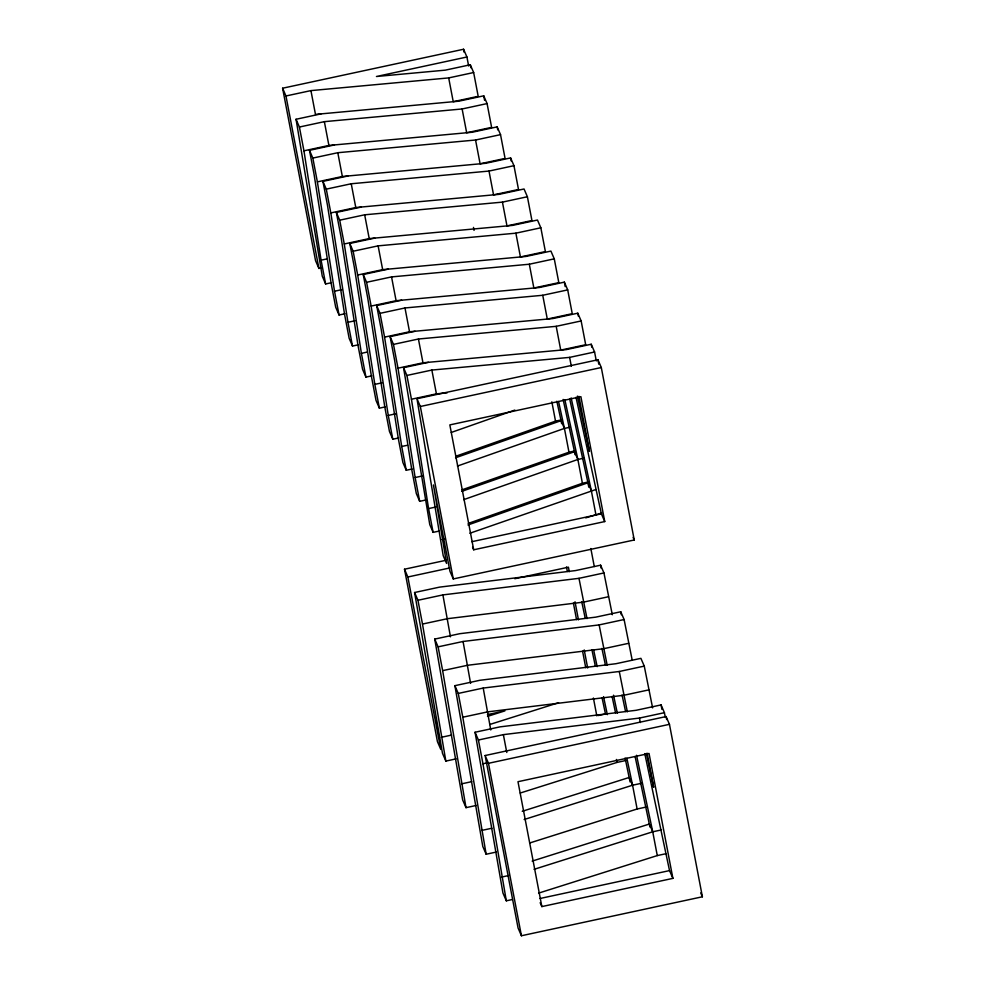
<?xml version="1.0" encoding="UTF-8"?>
<svg xmlns="http://www.w3.org/2000/svg" width="985" height="985" viewBox="0 0 985 985"><rect width="100%" height="100%" fill="white"/><g stroke="black" fill="none" stroke-linecap="round" stroke-linejoin="round"><path stroke-width="1.48" d="M451.241 432.464L514.847 410.08M455.784 456.252L555.528 421.149L561.401 419.881M455.538 457.779L561.068 420.657L556.845 401.24M457.446 466.053L564.43 428.413L570.303 427.158M461.99 489.84L568.973 452.201L574.846 450.933M461.743 491.38L574.501 451.709L563.125 399.43M463.664 499.654L577.863 459.466L583.736 458.197M468.207 523.441L582.406 483.253L588.279 481.985M467.949 524.968L587.946 482.761L569.724 399.11M469.87 533.242L595.703 489.57M585.73 517.864L601.712 513.037M487.526 716.366L504.899 710.875L487.427 714.63M489.705 724.504L558.569 702.724M520.265 793.024L616.967 762.427L625.77 760.531M522.259 811.295L629.218 777.461L632.579 785.217L637.123 809.005L530.164 842.84M524.155 819.52L632.579 785.217L641.383 783.321M532.159 861.112L649.374 824.039L652.735 831.796L657.278 855.583L538.598 893.124M534.055 869.336L652.735 831.796L661.538 829.899M321.873 267.797L318.906 268.437L315.545 260.668L282.609 88.219L463.578 49.25L466.927 57.007L468.651 66.007M282.609 88.219L285.97 95.976L310.928 90.608L448.692 77.913L473.65 72.533L478.193 96.321L453.235 101.701L448.692 77.913M466.927 57.007L376.455 76.498L445.331 70.144L470.288 64.776L473.65 72.533M331.502 282.695L325.629 283.963L322.267 276.194L296.042 119.271L320.999 113.891M296.042 119.271L299.403 127.028L324.361 121.66L462.125 108.966L487.083 103.585L491.626 127.373L466.668 132.753L462.125 108.966M487.083 103.585L483.733 95.828L458.764 101.196L315.471 114.395L310.928 90.608M325.629 283.963L321.085 260.175L303.946 150.816L328.904 145.448L472.209 132.249L497.166 126.88L500.528 134.637L505.071 158.425L480.101 163.805L475.558 140.018L337.806 152.712L312.836 158.08L309.487 150.323L334.444 144.943M475.558 140.018L500.528 134.637M344.935 313.747L339.062 315.015L334.518 291.228L317.379 181.868L342.349 176.487L485.642 163.301L510.599 157.932L513.961 165.689L518.504 189.477L493.547 194.858L489.003 171.07L351.239 183.764L326.281 189.132L322.92 181.375L347.877 175.995M489.003 171.07L513.961 165.689M358.368 344.799L352.495 346.055L347.951 322.28L330.825 212.92L355.782 207.54L499.075 194.353L524.045 188.985L527.394 196.741L531.937 220.529L506.979 225.91L502.436 202.122L364.672 214.804L339.714 220.184L336.353 212.415L361.323 207.047M502.436 202.122L527.394 196.741M371.813 375.851L365.94 377.107L361.396 353.332L344.257 243.972L369.215 238.592L512.52 225.405L537.478 220.037L540.839 227.794L545.382 251.581L520.425 256.962L515.881 233.174L378.117 245.856L353.147 251.237L349.798 243.467L374.756 238.099M321.085 260.175L326.958 258.907M515.881 233.174L540.839 227.794M385.246 406.904L379.373 408.159L374.829 384.372L357.69 275.024L382.66 269.644L525.953 256.457L550.91 251.089L554.272 258.846L558.815 282.633L533.858 288.014L529.314 264.226L391.55 276.908L366.592 282.289L363.231 274.519L388.188 269.151M334.518 291.228L341.857 289.639M529.314 264.226L554.272 258.846M398.679 437.956L392.806 439.212L388.262 415.424L371.136 306.076L396.093 300.696L539.386 287.509L564.356 282.141L567.705 289.898L572.248 313.686L547.291 319.066L542.747 295.278L404.983 307.96L380.025 313.341L376.664 305.572L401.634 300.203M347.951 322.28L355.302 320.691M542.747 295.278L567.705 289.898M412.124 469.008L406.251 470.264L401.708 446.476L384.569 337.129L409.526 331.748L552.831 318.561L577.789 313.193L581.15 320.95L585.693 344.738L560.736 350.118L556.193 326.331L418.428 339.012L393.471 344.393L390.109 336.624L415.067 331.256M361.396 353.332L367.27 352.064M556.193 326.331L581.15 320.95M425.557 500.06L419.684 501.316L415.141 477.528L398.014 368.181L422.971 362.8L566.264 349.613L591.222 344.245L594.583 352.002L596.294 360.929M438.99 531.112L433.117 532.368L429.768 524.611L403.542 367.676L428.5 362.308M403.542 367.676L406.904 375.445L431.861 370.065L569.625 357.383L594.583 352.002M374.829 384.372L382.168 382.796M433.117 532.368L428.573 508.58L411.447 399.233L436.404 393.852L447.116 392.867M416.975 398.728L597.944 359.771L601.306 367.528L634.241 539.989L453.272 578.946L449.923 571.189L433.449 484.952L446.562 563.42L443.201 555.663L416.975 398.728L420.336 406.497L453.272 578.946M420.336 406.497L601.306 367.528M388.262 415.424L395.613 413.848M401.708 446.476L407.581 445.22M415.141 477.528L422.479 475.952M428.573 508.58L435.924 507.004M442.019 539.632L444.949 539.004M471.827 541.701L601.379 513.813L604.741 521.57L473.699 549.79L472.578 547.204M404.503 569.219L407.864 576.988L440.8 749.437L437.451 741.68L404.503 569.219L446.377 560.206M407.864 576.988L449.739 567.963M456.117 758.869L445.848 761.085L442.487 753.316L414.587 592.514L439.544 587.134L575.622 570.561L600.591 565.193L603.953 572.95L612.301 614.738M514.81 578.724L568.419 567.188L569.281 571.694M414.587 592.514L417.948 600.271L442.905 594.903L578.983 578.33L603.953 572.95M445.848 761.085L422.491 624.059L447.449 618.691L583.526 602.118L608.496 596.738M476.272 805.447L466.004 807.663L462.642 799.894L434.742 639.093L459.7 633.712L595.777 617.139L620.747 611.771L624.108 619.528L632.136 659.827M434.742 639.093L438.103 646.85L463.061 641.481L599.139 624.909L624.108 619.528M466.004 807.663L442.647 670.637L467.604 665.269L603.682 648.696L628.652 643.316M496.428 852.025L486.159 854.241L482.798 846.472L454.898 685.671L479.855 680.29L615.933 663.718L640.903 658.349L644.264 666.106L652.612 707.895M454.898 685.671L458.259 693.428L483.216 688.059L619.294 671.487L644.264 666.106M486.159 854.241L462.802 717.215L487.76 711.847L623.837 695.275L648.807 689.894M441.305 737.297L451.573 735.081M512.188 899.551L506.315 900.819L502.953 893.05L475.053 732.249L500.011 726.868L636.101 710.296L661.058 704.928L664.419 712.684L665.269 717.142M475.053 732.249L478.414 740.006L503.372 734.638L639.45 718.065L664.419 712.684M598.277 715.529L605.615 713.953M485.125 755.532L666.094 716.563L669.455 724.332L702.391 896.781L521.422 935.75L518.073 927.993L485.125 755.532L488.486 763.301L521.422 935.75M506.315 900.819L482.958 763.794L487.353 762.846M488.486 763.301L669.455 724.332M461.46 783.875L471.729 781.659M481.616 830.453L491.884 828.237M637.123 809.005L645.926 807.109M501.771 877.032L509.11 875.443M657.278 855.583L666.082 853.687M539.977 898.505L669.529 870.605L672.89 878.374L541.848 906.594L540.162 902.703M633.121 537.391L634.241 539.989M568.973 452.201L564.43 428.413L561.068 420.657L561.635 423.624M582.406 483.253L577.863 459.466L574.501 451.709L575.068 454.676M595.839 514.305L591.295 490.518L587.946 482.761L588.796 487.218M700.717 892.903L702.391 896.781M339.062 315.015L335.7 307.246L331.157 283.458L314.03 174.099L309.487 150.323M352.495 346.055L349.146 338.298L344.602 314.51L327.463 205.151L322.92 181.375M365.94 377.107L362.579 369.35L358.035 345.563L340.896 236.203L336.353 212.415M379.373 408.159L376.011 400.402L371.468 376.615L354.341 267.255L349.798 243.467M392.806 439.212L389.457 431.455L384.913 407.667L367.774 298.307L363.231 274.519M406.251 470.264L402.89 462.507L398.346 438.719L381.207 329.359L376.664 305.572M419.684 501.316L416.323 493.559L411.779 469.771L394.653 360.412L390.109 336.624M577.419 396.105L589.449 451.364L578.946 396.364M576.016 397.3L601.379 513.813M571.14 397.915L591.295 490.518M564.861 399.725L577.863 459.466M558.569 401.535L564.43 428.413M646.48 753.587L653.634 787.36L647.096 753.168M644.769 753.587L669.529 870.605M627.334 711.773L619.294 671.487M636.544 755.286L652.735 831.796M622.064 695.004L625.561 711.515M635.091 756.517L649.94 827.006M607.179 665.195L599.139 624.909M613.532 695.201L617.336 713.202M626.866 758.216L632.579 785.217M601.909 648.425L605.406 664.937M612.079 696.444L615.563 712.943M625.093 757.957L630.068 781.918M587.023 618.617L578.983 578.33M593.684 650.125L597.181 666.623M603.534 696.629L607.339 714.642M581.753 601.86L585.25 618.358M591.923 649.866L595.408 666.365M602.081 697.872L605.566 714.371M597.944 359.771L598.794 364.228M666.094 716.563L666.66 719.542M661.058 704.928L661.908 709.385M591.222 344.245L591.788 347.212M577.789 313.193L578.355 316.16M564.356 282.141L565.205 286.598M604.741 521.57L580.891 396.684L449.837 424.904L473.699 549.79M672.89 878.374L649.041 753.488L517.987 781.708L541.848 906.594M620.747 611.771L621.313 614.738M639.45 718.065L640.312 722.522M569.625 357.383L571.325 366.297M600.591 565.193L601.158 568.16M590.84 548.522L594.275 566.51M510.599 157.932L511.166 160.9M551.846 401.818L555.528 421.149M497.166 126.88L497.733 129.848M616.401 759.46L616.967 762.427M483.733 95.828L484.583 100.285M575.018 601.786L578.466 619.848M584.216 649.94L587.663 667.99M593.401 698.008L596.812 715.849M566.486 566.941L567.348 571.46M573.393 603.054L576.545 619.602M582.578 651.196L585.743 667.744M470.288 64.776L470.855 67.743M463.578 49.25L464.144 52.254M473.489 227.412L474.056 230.379M503.372 734.638L506.783 752.478M431.861 370.065L436.404 393.852M418.428 339.012L422.971 362.8M483.216 688.059L490.764 729.959M404.983 307.96L409.526 331.748M463.061 641.481L470.608 683.381M391.55 276.908L396.093 300.696M478.414 740.006L482.958 763.794M406.904 375.445L411.447 399.233M378.117 245.856L382.66 269.644M442.905 594.903L450.453 636.803M393.471 344.393L398.014 368.181M458.259 693.428L462.802 717.215M364.672 214.804L369.215 238.592M380.025 313.341L384.569 337.129M351.239 183.764L355.782 207.54M438.103 646.85L442.647 670.637M366.592 282.289L371.136 306.076M337.806 152.712L342.349 176.487M353.147 251.237L357.69 275.024M417.948 600.271L422.491 624.059M324.361 121.66L328.904 145.448M339.714 220.184L344.257 243.972M326.281 189.132L330.825 212.92M312.836 158.08L317.379 181.868M299.403 127.028L303.946 150.816M285.97 95.976L318.906 268.437"/></g></svg>
